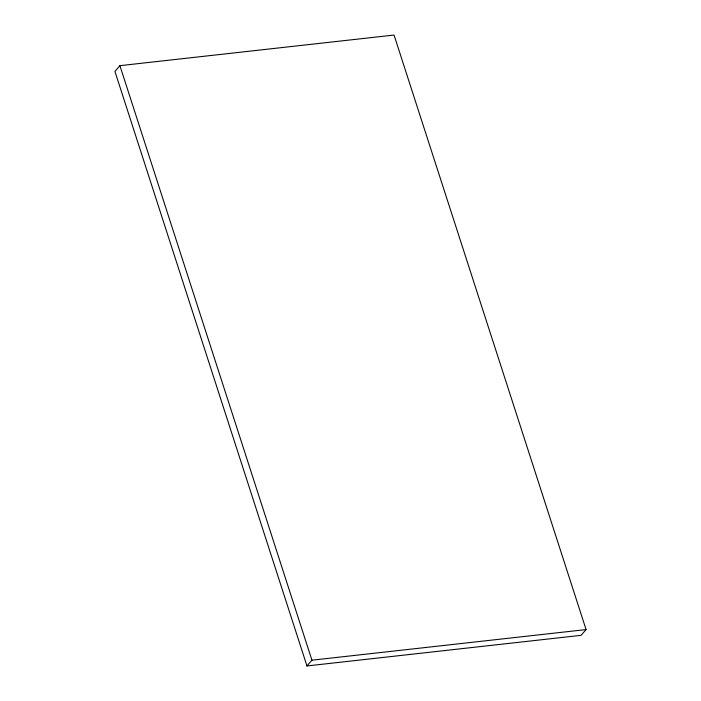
<?xml version="1.0" encoding="UTF-8"?>
<svg xmlns="http://www.w3.org/2000/svg" width="701" height="701" viewBox="0 0 701 701"><rect width="100%" height="100%" fill="white"/><g stroke="black" fill="none" stroke-linecap="round" stroke-linejoin="round"><path stroke-width="1.05" d="M119.906 65.666L114.929 71.423L306.959 665.95L581.094 635.334L586.071 629.577L394.041 35.05L119.906 65.666L311.936 660.193L306.959 665.95M311.936 660.193L586.071 629.577"/></g></svg>
